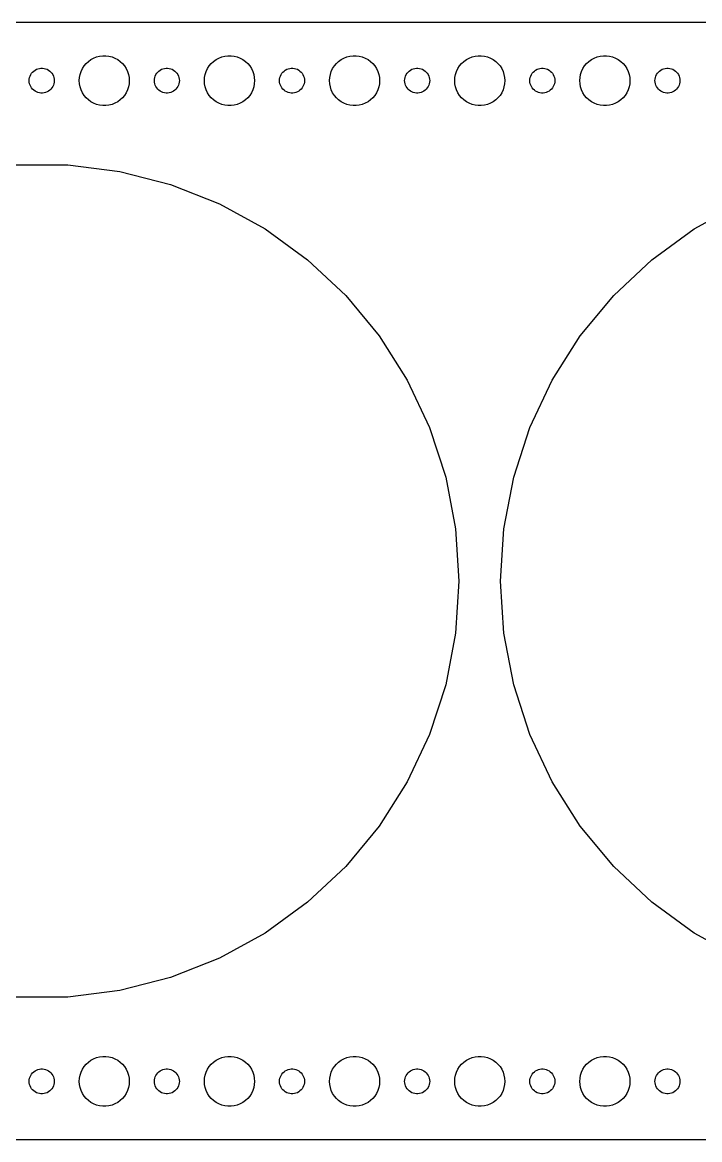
# Model space of a CAD drawing. Header units: metres. Extents: x -164 to 164, y -67 to 67.
# Drawn here: x -2.3 to 78.9, y -67 to 67 of the extents above; entities that cross this region are included whole.
import ezdxf

# ---------------------------------------------------------------- set-up
doc = ezdxf.new("R2010")
doc.units = ezdxf.units.M

msp = doc.modelspace()

# ---------------------------------------------------------------- linework, layer by layer
for p, q in [((159.814, 66.9901), (-159.814, 66.9901)), ((6.93785, 62.9469), (7.31161, 62.9941)), ((7.31161, 62.9941), (7.68837, 62.9941)), ((7.68837, 62.9941), (8.06213, 62.9469)), ((21.9379, 62.9469), (22.3116, 62.9941)), ((22.3116, 62.9941), (22.6884, 62.9941)), ((22.6884, 62.9941), (23.0621, 62.9469)), ((36.9379, 62.9469), (37.3116, 62.9941)), ((37.3116, 62.9941), (37.6884, 62.9941)), ((37.6884, 62.9941), (38.0621, 62.9469)), ((51.9379, 62.9469), (52.3116, 62.9941)), ((52.3116, 62.9941), (52.6884, 62.9941)), ((52.6884, 62.9941), (53.0621, 62.9469)), ((66.9379, 62.9469), (67.3116, 62.9941)), ((67.3116, 62.9941), (67.6884, 62.9941)), ((67.6884, 62.9941), (68.0621, 62.9469)), ((4.87108, 61.4453), (5.07294, 61.7634)), ((5.07294, 61.7634), (5.31308, 62.0536)), ((5.31308, 62.0536), (5.58772, 62.3115)), ((5.58772, 62.3115), (5.89252, 62.533)), ((5.89252, 62.533), (6.22266, 62.7145)), ((6.22266, 62.7145), (6.57294, 62.8532)), ((6.57294, 62.8532), (6.93785, 62.9469)), ((8.06213, 62.9469), (8.42705, 62.8532)), ((8.42705, 62.8532), (8.77733, 62.7145)), ((8.77733, 62.7145), (9.10747, 62.533)), ((9.10747, 62.533), (9.41226, 62.3115)), ((9.41226, 62.3115), (9.6869, 62.0536)), ((9.6869, 62.0536), (9.92705, 61.7634)), ((9.92705, 61.7634), (10.1289, 61.4453)), ((19.8711, 61.4453), (20.0729, 61.7634)), ((20.0729, 61.7634), (20.3131, 62.0536)), ((20.3131, 62.0536), (20.5877, 62.3115)), ((20.5877, 62.3115), (20.8925, 62.533)), ((20.8925, 62.533), (21.2227, 62.7145)), ((21.2227, 62.7145), (21.5729, 62.8532)), ((21.5729, 62.8532), (21.9379, 62.9469)), ((23.0621, 62.9469), (23.427, 62.8532)), ((23.427, 62.8532), (23.7773, 62.7145)), ((23.7773, 62.7145), (24.1075, 62.533)), ((24.1075, 62.533), (24.4123, 62.3115)), ((24.4123, 62.3115), (24.6869, 62.0536)), ((24.6869, 62.0536), (24.927, 61.7634)), ((24.927, 61.7634), (25.1289, 61.4453)), ((34.8711, 61.4453), (35.0729, 61.7634)), ((35.0729, 61.7634), (35.3131, 62.0536)), ((35.3131, 62.0536), (35.5877, 62.3115)), ((35.5877, 62.3115), (35.8925, 62.533)), ((35.8925, 62.533), (36.2227, 62.7145)), ((36.2227, 62.7145), (36.5729, 62.8532)), ((36.5729, 62.8532), (36.9379, 62.9469)), ((38.0621, 62.9469), (38.427, 62.8532)), ((38.427, 62.8532), (38.7773, 62.7145)), ((38.7773, 62.7145), (39.1075, 62.533)), ((39.1075, 62.533), (39.4123, 62.3115)), ((39.4123, 62.3115), (39.6869, 62.0536)), ((39.6869, 62.0536), (39.927, 61.7634)), ((39.927, 61.7634), (40.1289, 61.4453)), ((49.8711, 61.4453), (50.0729, 61.7634)), ((50.0729, 61.7634), (50.3131, 62.0536)), ((50.3131, 62.0536), (50.5877, 62.3115)), ((50.5877, 62.3115), (50.8925, 62.533)), ((50.8925, 62.533), (51.2227, 62.7145)), ((51.2227, 62.7145), (51.5729, 62.8532)), ((51.5729, 62.8532), (51.9379, 62.9469)), ((53.0621, 62.9469), (53.427, 62.8532)), ((53.427, 62.8532), (53.7773, 62.7145)), ((53.7773, 62.7145), (54.1075, 62.533)), ((54.1075, 62.533), (54.4123, 62.3115)), ((54.4123, 62.3115), (54.6869, 62.0536)), ((54.6869, 62.0536), (54.927, 61.7634)), ((54.927, 61.7634), (55.1289, 61.4453)), ((64.8711, 61.4453), (65.073, 61.7634)), ((65.073, 61.7634), (65.3131, 62.0536)), ((65.3131, 62.0536), (65.5877, 62.3115)), ((65.5877, 62.3115), (65.8925, 62.533)), ((65.8925, 62.533), (66.2227, 62.7145)), ((66.2227, 62.7145), (66.573, 62.8532)), ((66.573, 62.8532), (66.9379, 62.9469)), ((68.0621, 62.9469), (68.427, 62.8532)), ((68.427, 62.8532), (68.7773, 62.7145)), ((68.7773, 62.7145), (69.1075, 62.533)), ((69.1075, 62.533), (69.4123, 62.3115)), ((69.4123, 62.3115), (69.6869, 62.0536)), ((69.6869, 62.0536), (69.927, 61.7634)), ((69.927, 61.7634), (70.1289, 61.4453)), ((-1.48816, 60.188), (-1.45287, 60.373)), ((-1.45287, 60.373), (-1.39465, 60.5522)), ((-1.39465, 60.5522), (-1.31445, 60.7226)), ((-1.31445, 60.7226), (-1.21352, 60.8817)), ((-1.21352, 60.8817), (-1.09344, 61.0268)), ((-1.09344, 61.0268), (-0.95613, 61.1558)), ((-0.95613, 61.1558), (-0.80373, 61.2665)), ((-0.80373, 61.2665), (-0.63866, 61.3572)), ((-0.63866, 61.3572), (-0.46352, 61.4266)), ((-0.46352, 61.4266), (-0.28107, 61.4734)), ((-0.28107, 61.4734), (-0.09418, 61.497)), ((-0.09418, 61.497), (0.09418, 61.497)), ((0.09418, 61.497), (0.28107, 61.4734)), ((0.28107, 61.4734), (0.46352, 61.4266)), ((0.46352, 61.4266), (0.63866, 61.3572)), ((0.63866, 61.3572), (0.80373, 61.2665)), ((0.80373, 61.2665), (0.95613, 61.1558)), ((0.95613, 61.1558), (1.09344, 61.0268)), ((1.09344, 61.0268), (1.21352, 60.8817)), ((1.21352, 60.8817), (1.31445, 60.7226)), ((1.31445, 60.7226), (1.39465, 60.5522)), ((1.39465, 60.5522), (1.45287, 60.373)), ((1.45287, 60.373), (1.48816, 60.188)), ((4.5, 60), (4.52365, 60.376)), ((4.52365, 60.376), (4.59424, 60.7461)), ((4.59424, 60.7461), (4.71066, 61.1044)), ((4.71066, 61.1044), (4.87108, 61.4453)), ((10.1289, 61.4453), (10.2893, 61.1044)), ((10.2893, 61.1044), (10.4057, 60.7461)), ((10.4057, 60.7461), (10.4763, 60.376)), ((10.4763, 60.376), (10.5, 60)), ((13.5118, 60.188), (13.5471, 60.373)), ((13.5471, 60.373), (13.6053, 60.5522)), ((13.6053, 60.5522), (13.6855, 60.7226)), ((13.6855, 60.7226), (13.7865, 60.8817)), ((13.7865, 60.8817), (13.9065, 61.0268)), ((13.9065, 61.0268), (14.0439, 61.1558)), ((14.0439, 61.1558), (14.1963, 61.2665)), ((14.1963, 61.2665), (14.3613, 61.3572)), ((14.3613, 61.3572), (14.5365, 61.4266)), ((14.5365, 61.4266), (14.7189, 61.4734)), ((14.7189, 61.4734), (14.9058, 61.497)), ((14.9058, 61.497), (15.0942, 61.497)), ((15.0942, 61.497), (15.2811, 61.4734)), ((15.2811, 61.4734), (15.4635, 61.4266)), ((15.4635, 61.4266), (15.6387, 61.3572)), ((15.6387, 61.3572), (15.8037, 61.2665)), ((15.8037, 61.2665), (15.9561, 61.1558)), ((15.9561, 61.1558), (16.0934, 61.0268)), ((16.0934, 61.0268), (16.2135, 60.8817)), ((16.2135, 60.8817), (16.3145, 60.7226)), ((16.3145, 60.7226), (16.3947, 60.5522)), ((16.3947, 60.5522), (16.4529, 60.373)), ((16.4529, 60.373), (16.4882, 60.188)), ((19.5, 60), (19.5237, 60.376)), ((19.5237, 60.376), (19.5942, 60.7461)), ((19.5942, 60.7461), (19.7107, 61.1044)), ((19.7107, 61.1044), (19.8711, 61.4453)), ((25.1289, 61.4453), (25.2893, 61.1044)), ((25.2893, 61.1044), (25.4057, 60.7461)), ((25.4057, 60.7461), (25.4763, 60.376)), ((25.4763, 60.376), (25.5, 60)), ((28.5118, 60.188), (28.5471, 60.373)), ((28.5471, 60.373), (28.6053, 60.5522)), ((28.6053, 60.5522), (28.6855, 60.7226)), ((28.6855, 60.7226), (28.7865, 60.8817)), ((28.7865, 60.8817), (28.9065, 61.0268)), ((28.9065, 61.0268), (29.0439, 61.1558)), ((29.0439, 61.1558), (29.1963, 61.2665)), ((29.1963, 61.2665), (29.3613, 61.3572)), ((29.3613, 61.3572), (29.5365, 61.4266)), ((29.5365, 61.4266), (29.7189, 61.4734)), ((29.7189, 61.4734), (29.9058, 61.497)), ((29.9058, 61.497), (30.0942, 61.497)), ((30.0942, 61.497), (30.2811, 61.4734)), ((30.2811, 61.4734), (30.4635, 61.4266)), ((30.4635, 61.4266), (30.6387, 61.3572)), ((30.6387, 61.3572), (30.8037, 61.2665)), ((30.8037, 61.2665), (30.9561, 61.1558)), ((30.9561, 61.1558), (31.0934, 61.0268)), ((31.0934, 61.0268), (31.2135, 60.8817)), ((31.2135, 60.8817), (31.3145, 60.7226)), ((31.3145, 60.7226), (31.3947, 60.5522)), ((31.3947, 60.5522), (31.4529, 60.373)), ((31.4529, 60.373), (31.4882, 60.188)), ((34.5, 60), (34.5237, 60.376)), ((34.5237, 60.376), (34.5942, 60.7461)), ((34.5942, 60.7461), (34.7107, 61.1044)), ((34.7107, 61.1044), (34.8711, 61.4453)), ((40.1289, 61.4453), (40.2893, 61.1044)), ((40.2893, 61.1044), (40.4057, 60.7461)), ((40.4057, 60.7461), (40.4763, 60.376)), ((40.4763, 60.376), (40.5, 60)), ((43.5118, 60.188), (43.5471, 60.373)), ((43.5471, 60.373), (43.6053, 60.5522)), ((43.6053, 60.5522), (43.6855, 60.7226)), ((43.6855, 60.7226), (43.7865, 60.8817)), ((43.7865, 60.8817), (43.9065, 61.0268)), ((43.9065, 61.0268), (44.0439, 61.1558)), ((44.0439, 61.1558), (44.1963, 61.2665)), ((44.1963, 61.2665), (44.3613, 61.3572)), ((44.3613, 61.3572), (44.5365, 61.4266)), ((44.5365, 61.4266), (44.7189, 61.4734)), ((44.7189, 61.4734), (44.9058, 61.497)), ((44.9058, 61.497), (45.0942, 61.497)), ((45.0942, 61.497), (45.2811, 61.4734)), ((45.2811, 61.4734), (45.4635, 61.4266)), ((45.4635, 61.4266), (45.6387, 61.3572)), ((45.6387, 61.3572), (45.8037, 61.2665)), ((45.8037, 61.2665), (45.9561, 61.1558)), ((45.9561, 61.1558), (46.0934, 61.0268)), ((46.0934, 61.0268), (46.2135, 60.8817)), ((46.2135, 60.8817), (46.3145, 60.7226)), ((46.3145, 60.7226), (46.3947, 60.5522)), ((46.3947, 60.5522), (46.4529, 60.373)), ((46.4529, 60.373), (46.4882, 60.188)), ((49.5, 60), (49.5237, 60.376)), ((49.5237, 60.376), (49.5942, 60.7461)), ((49.5942, 60.7461), (49.7107, 61.1044)), ((49.7107, 61.1044), (49.8711, 61.4453)), ((55.1289, 61.4453), (55.2893, 61.1044)), ((55.2893, 61.1044), (55.4057, 60.7461)), ((55.4057, 60.7461), (55.4763, 60.376)), ((55.4763, 60.376), (55.5, 60)), ((58.5118, 60.188), (58.5471, 60.373)), ((58.5471, 60.373), (58.6053, 60.5522)), ((58.6053, 60.5522), (58.6855, 60.7226)), ((58.6855, 60.7226), (58.7865, 60.8817)), ((58.7865, 60.8817), (58.9065, 61.0268)), ((58.9065, 61.0268), (59.0439, 61.1558)), ((59.0439, 61.1558), (59.1963, 61.2665)), ((59.1963, 61.2665), (59.3613, 61.3572)), ((59.3613, 61.3572), (59.5365, 61.4266)), ((59.5365, 61.4266), (59.7189, 61.4734)), ((59.7189, 61.4734), (59.9058, 61.497)), ((59.9058, 61.497), (60.0942, 61.497)), ((60.0942, 61.497), (60.2811, 61.4734)), ((60.2811, 61.4734), (60.4635, 61.4266)), ((60.4635, 61.4266), (60.6387, 61.3572)), ((60.6387, 61.3572), (60.8037, 61.2665)), ((60.8037, 61.2665), (60.9561, 61.1558)), ((60.9561, 61.1558), (61.0934, 61.0268)), ((61.0934, 61.0268), (61.2135, 60.8817)), ((61.2135, 60.8817), (61.3145, 60.7226)), ((61.3145, 60.7226), (61.3947, 60.5522)), ((61.3947, 60.5522), (61.4529, 60.373)), ((61.4529, 60.373), (61.4882, 60.188)), ((64.5, 60), (64.5237, 60.376)), ((64.5237, 60.376), (64.5943, 60.7461)), ((64.5943, 60.7461), (64.7107, 61.1044)), ((64.7107, 61.1044), (64.8711, 61.4453)), ((70.1289, 61.4453), (70.2893, 61.1044)), ((70.2893, 61.1044), (70.4057, 60.7461)), ((70.4057, 60.7461), (70.4763, 60.376)), ((70.4763, 60.376), (70.5, 60)), ((73.5118, 60.188), (73.5471, 60.373)), ((73.5471, 60.373), (73.6053, 60.5522)), ((73.6053, 60.5522), (73.6855, 60.7226)), ((73.6855, 60.7226), (73.7865, 60.8817)), ((73.7865, 60.8817), (73.9065, 61.0268)), ((73.9065, 61.0268), (74.0439, 61.1558)), ((74.0439, 61.1558), (74.1963, 61.2665)), ((74.1963, 61.2665), (74.3613, 61.3572)), ((74.3613, 61.3572), (74.5365, 61.4266)), ((74.5365, 61.4266), (74.7189, 61.4734)), ((74.7189, 61.4734), (74.9058, 61.497)), ((74.9058, 61.497), (75.0942, 61.497)), ((75.0942, 61.497), (75.2811, 61.4734)), ((75.2811, 61.4734), (75.4635, 61.4266)), ((75.4635, 61.4266), (75.6387, 61.3572)), ((75.6387, 61.3572), (75.8037, 61.2665)), ((75.8037, 61.2665), (75.9561, 61.1558)), ((75.9561, 61.1558), (76.0934, 61.0268)), ((76.0934, 61.0268), (76.2135, 60.8817)), ((76.2135, 60.8817), (76.3145, 60.7226)), ((76.3145, 60.7226), (76.3947, 60.5522)), ((76.3947, 60.5522), (76.4529, 60.373)), ((76.4529, 60.373), (76.4882, 60.188)), ((-1.5, 60), (-1.48816, 60.188)), ((-1.48816, 59.812), (-1.5, 60)), ((-1.45287, 59.627), (-1.48816, 59.812)), ((-1.39465, 59.4478), (-1.45287, 59.627)), ((-1.31445, 59.2774), (-1.39465, 59.4478)), ((-1.21352, 59.1183), (-1.31445, 59.2774)), ((-1.09344, 58.9732), (-1.21352, 59.1183)), ((-0.95613, 58.8442), (-1.09344, 58.9732)), ((1.09344, 58.9732), (0.95613, 58.8442)), ((1.21352, 59.1183), (1.09344, 58.9732)), ((1.31445, 59.2774), (1.21352, 59.1183)), ((1.39465, 59.4478), (1.31445, 59.2774)), ((1.45287, 59.627), (1.39465, 59.4478)), ((1.48816, 59.812), (1.45287, 59.627)), ((1.48816, 60.188), (1.5, 60)), ((1.5, 60), (1.48816, 59.812)), ((4.52365, 59.624), (4.5, 60)), ((4.59424, 59.2539), (4.52365, 59.624)), ((4.71066, 58.8956), (4.59424, 59.2539)), ((10.4057, 59.2539), (10.2893, 58.8956)), ((10.4763, 59.624), (10.4057, 59.2539)), ((10.5, 60), (10.4763, 59.624)), ((13.5, 60), (13.5118, 60.188)), ((13.5118, 59.812), (13.5, 60)), ((13.5471, 59.627), (13.5118, 59.812)), ((13.6053, 59.4478), (13.5471, 59.627)), ((13.6855, 59.2774), (13.6053, 59.4478)), ((13.7865, 59.1183), (13.6855, 59.2774)), ((13.9065, 58.9732), (13.7865, 59.1183)), ((14.0439, 58.8442), (13.9065, 58.9732)), ((16.0934, 58.9732), (15.9561, 58.8442)), ((16.2135, 59.1183), (16.0934, 58.9732)), ((16.3145, 59.2774), (16.2135, 59.1183)), ((16.3947, 59.4478), (16.3145, 59.2774)), ((16.4529, 59.627), (16.3947, 59.4478)), ((16.4882, 59.812), (16.4529, 59.627)), ((16.4882, 60.188), (16.5, 60)), ((16.5, 60), (16.4882, 59.812)), ((19.5237, 59.624), (19.5, 60)), ((19.5942, 59.2539), (19.5237, 59.624)), ((19.7107, 58.8956), (19.5942, 59.2539)), ((25.4057, 59.2539), (25.2893, 58.8956)), ((25.4763, 59.624), (25.4057, 59.2539)), ((25.5, 60), (25.4763, 59.624)), ((28.5, 60), (28.5118, 60.188)), ((28.5118, 59.812), (28.5, 60)), ((28.5471, 59.627), (28.5118, 59.812)), ((28.6053, 59.4478), (28.5471, 59.627)), ((28.6855, 59.2774), (28.6053, 59.4478)), ((28.7865, 59.1183), (28.6855, 59.2774)), ((28.9065, 58.9732), (28.7865, 59.1183)), ((29.0439, 58.8442), (28.9065, 58.9732)), ((31.0934, 58.9732), (30.9561, 58.8442)), ((31.2135, 59.1183), (31.0934, 58.9732)), ((31.3145, 59.2774), (31.2135, 59.1183)), ((31.3947, 59.4478), (31.3145, 59.2774)), ((31.4529, 59.627), (31.3947, 59.4478)), ((31.4882, 59.812), (31.4529, 59.627)), ((31.4882, 60.188), (31.5, 60)), ((31.5, 60), (31.4882, 59.812)), ((34.5237, 59.624), (34.5, 60)), ((34.5942, 59.2539), (34.5237, 59.624)), ((34.7107, 58.8956), (34.5942, 59.2539)), ((40.4057, 59.2539), (40.2893, 58.8956)), ((40.4763, 59.624), (40.4057, 59.2539)), ((40.5, 60), (40.4763, 59.624)), ((43.5, 60), (43.5118, 60.188)), ((43.5118, 59.812), (43.5, 60)), ((43.5471, 59.627), (43.5118, 59.812)), ((43.6053, 59.4478), (43.5471, 59.627)), ((43.6855, 59.2774), (43.6053, 59.4478)), ((43.7865, 59.1183), (43.6855, 59.2774)), ((43.9065, 58.9732), (43.7865, 59.1183)), ((44.0439, 58.8442), (43.9065, 58.9732)), ((46.0934, 58.9732), (45.9561, 58.8442)), ((46.2135, 59.1183), (46.0934, 58.9732)), ((46.3145, 59.2774), (46.2135, 59.1183)), ((46.3947, 59.4478), (46.3145, 59.2774)), ((46.4529, 59.627), (46.3947, 59.4478)), ((46.4882, 59.812), (46.4529, 59.627)), ((46.4882, 60.188), (46.5, 60)), ((46.5, 60), (46.4882, 59.812)), ((49.5237, 59.624), (49.5, 60)), ((49.5942, 59.2539), (49.5237, 59.624)), ((49.7107, 58.8956), (49.5942, 59.2539)), ((55.4057, 59.2539), (55.2893, 58.8956)), ((55.4763, 59.624), (55.4057, 59.2539)), ((55.5, 60), (55.4763, 59.624)), ((58.5, 60), (58.5118, 60.188)), ((58.5118, 59.812), (58.5, 60)), ((58.5471, 59.627), (58.5118, 59.812)), ((58.6053, 59.4478), (58.5471, 59.627)), ((58.6855, 59.2774), (58.6053, 59.4478)), ((58.7865, 59.1183), (58.6855, 59.2774)), ((58.9065, 58.9732), (58.7865, 59.1183)), ((59.0439, 58.8442), (58.9065, 58.9732)), ((61.0934, 58.9732), (60.9561, 58.8442)), ((61.2135, 59.1183), (61.0934, 58.9732)), ((61.3145, 59.2774), (61.2135, 59.1183)), ((61.3947, 59.4478), (61.3145, 59.2774)), ((61.4529, 59.627), (61.3947, 59.4478)), ((61.4882, 59.812), (61.4529, 59.627)), ((61.4882, 60.188), (61.5, 60)), ((61.5, 60), (61.4882, 59.812)), ((64.5237, 59.624), (64.5, 60)), ((64.5943, 59.2539), (64.5237, 59.624)), ((64.7107, 58.8956), (64.5943, 59.2539)), ((70.4057, 59.2539), (70.2893, 58.8956)), ((70.4763, 59.624), (70.4057, 59.2539)), ((70.5, 60), (70.4763, 59.624)), ((73.5, 60), (73.5118, 60.188)), ((73.5118, 59.812), (73.5, 60)), ((73.5471, 59.627), (73.5118, 59.812)), ((73.6053, 59.4478), (73.5471, 59.627)), ((73.6855, 59.2774), (73.6053, 59.4478)), ((73.7865, 59.1183), (73.6855, 59.2774)), ((73.9065, 58.9732), (73.7865, 59.1183)), ((74.0439, 58.8442), (73.9065, 58.9732)), ((76.0934, 58.9732), (75.9561, 58.8442)), ((76.2135, 59.1183), (76.0934, 58.9732)), ((76.3145, 59.2774), (76.2135, 59.1183)), ((76.3947, 59.4478), (76.3145, 59.2774)), ((76.4529, 59.627), (76.3947, 59.4478)), ((76.4882, 59.812), (76.4529, 59.627)), ((76.4882, 60.188), (76.5, 60)), ((76.5, 60), (76.4882, 59.812)), ((-0.80373, 58.7335), (-0.95613, 58.8442)), ((-0.63866, 58.6428), (-0.80373, 58.7335)), ((-0.46352, 58.5734), (-0.63866, 58.6428)), ((-0.28107, 58.5266), (-0.46352, 58.5734)), ((-0.09418, 58.503), (-0.28107, 58.5266)), ((0.09418, 58.503), (-0.09418, 58.503)), ((0.28107, 58.5266), (0.09418, 58.503)), ((0.46352, 58.5734), (0.28107, 58.5266)), ((0.63866, 58.6428), (0.46352, 58.5734)), ((0.80373, 58.7335), (0.63866, 58.6428)), ((0.95613, 58.8442), (0.80373, 58.7335)), ((4.87108, 58.5547), (4.71066, 58.8956)), ((5.07294, 58.2366), (4.87108, 58.5547)), ((5.31308, 57.9464), (5.07294, 58.2366)), ((5.58772, 57.6885), (5.31308, 57.9464)), ((5.89252, 57.467), (5.58772, 57.6885)), ((9.41226, 57.6885), (9.10747, 57.467)), ((9.6869, 57.9464), (9.41226, 57.6885)), ((9.92705, 58.2366), (9.6869, 57.9464)), ((10.1289, 58.5547), (9.92705, 58.2366)), ((10.2893, 58.8956), (10.1289, 58.5547)), ((14.1963, 58.7335), (14.0439, 58.8442)), ((14.3613, 58.6428), (14.1963, 58.7335)), ((14.5365, 58.5734), (14.3613, 58.6428)), ((14.7189, 58.5266), (14.5365, 58.5734)), ((14.9058, 58.503), (14.7189, 58.5266)), ((15.0942, 58.503), (14.9058, 58.503)), ((15.2811, 58.5266), (15.0942, 58.503)), ((15.4635, 58.5734), (15.2811, 58.5266)), ((15.6387, 58.6428), (15.4635, 58.5734)), ((15.8037, 58.7335), (15.6387, 58.6428)), ((15.9561, 58.8442), (15.8037, 58.7335)), ((19.8711, 58.5547), (19.7107, 58.8956)), ((20.0729, 58.2366), (19.8711, 58.5547)), ((20.3131, 57.9464), (20.0729, 58.2366)), ((20.5877, 57.6885), (20.3131, 57.9464)), ((20.8925, 57.467), (20.5877, 57.6885)), ((24.4123, 57.6885), (24.1075, 57.467)), ((24.6869, 57.9464), (24.4123, 57.6885)), ((24.927, 58.2366), (24.6869, 57.9464)), ((25.1289, 58.5547), (24.927, 58.2366)), ((25.2893, 58.8956), (25.1289, 58.5547)), ((29.1963, 58.7335), (29.0439, 58.8442)), ((29.3613, 58.6428), (29.1963, 58.7335)), ((29.5365, 58.5734), (29.3613, 58.6428)), ((29.7189, 58.5266), (29.5365, 58.5734)), ((29.9058, 58.503), (29.7189, 58.5266)), ((30.0942, 58.503), (29.9058, 58.503)), ((30.2811, 58.5266), (30.0942, 58.503)), ((30.4635, 58.5734), (30.2811, 58.5266)), ((30.6387, 58.6428), (30.4635, 58.5734)), ((30.8037, 58.7335), (30.6387, 58.6428)), ((30.9561, 58.8442), (30.8037, 58.7335)), ((34.8711, 58.5547), (34.7107, 58.8956)), ((35.0729, 58.2366), (34.8711, 58.5547)), ((35.3131, 57.9464), (35.0729, 58.2366)), ((35.5877, 57.6885), (35.3131, 57.9464)), ((35.8925, 57.467), (35.5877, 57.6885)), ((39.4123, 57.6885), (39.1075, 57.467)), ((39.6869, 57.9464), (39.4123, 57.6885)), ((39.927, 58.2366), (39.6869, 57.9464)), ((40.1289, 58.5547), (39.927, 58.2366)), ((40.2893, 58.8956), (40.1289, 58.5547)), ((44.1963, 58.7335), (44.0439, 58.8442)), ((44.3613, 58.6428), (44.1963, 58.7335)), ((44.5365, 58.5734), (44.3613, 58.6428)), ((44.7189, 58.5266), (44.5365, 58.5734)), ((44.9058, 58.503), (44.7189, 58.5266)), ((45.0942, 58.503), (44.9058, 58.503)), ((45.2811, 58.5266), (45.0942, 58.503)), ((45.4635, 58.5734), (45.2811, 58.5266)), ((45.6387, 58.6428), (45.4635, 58.5734)), ((45.8037, 58.7335), (45.6387, 58.6428)), ((45.9561, 58.8442), (45.8037, 58.7335)), ((49.8711, 58.5547), (49.7107, 58.8956)), ((50.0729, 58.2366), (49.8711, 58.5547)), ((50.3131, 57.9464), (50.0729, 58.2366)), ((50.5877, 57.6885), (50.3131, 57.9464)), ((50.8925, 57.467), (50.5877, 57.6885)), ((54.4123, 57.6885), (54.1075, 57.467)), ((54.6869, 57.9464), (54.4123, 57.6885)), ((54.927, 58.2366), (54.6869, 57.9464)), ((55.1289, 58.5547), (54.927, 58.2366)), ((55.2893, 58.8956), (55.1289, 58.5547)), ((59.1963, 58.7335), (59.0439, 58.8442)), ((59.3613, 58.6428), (59.1963, 58.7335)), ((59.5365, 58.5734), (59.3613, 58.6428)), ((59.7189, 58.5266), (59.5365, 58.5734)), ((59.9058, 58.503), (59.7189, 58.5266)), ((60.0942, 58.503), (59.9058, 58.503)), ((60.2811, 58.5266), (60.0942, 58.503)), ((60.4635, 58.5734), (60.2811, 58.5266)), ((60.6387, 58.6428), (60.4635, 58.5734)), ((60.8037, 58.7335), (60.6387, 58.6428)), ((60.9561, 58.8442), (60.8037, 58.7335)), ((64.8711, 58.5547), (64.7107, 58.8956)), ((65.073, 58.2366), (64.8711, 58.5547)), ((65.3131, 57.9464), (65.073, 58.2366)), ((65.5877, 57.6885), (65.3131, 57.9464)), ((65.8925, 57.467), (65.5877, 57.6885)), ((69.4123, 57.6885), (69.1075, 57.467)), ((69.6869, 57.9464), (69.4123, 57.6885)), ((69.927, 58.2366), (69.6869, 57.9464)), ((70.1289, 58.5547), (69.927, 58.2366)), ((70.2893, 58.8956), (70.1289, 58.5547)), ((74.1963, 58.7335), (74.0439, 58.8442)), ((74.3613, 58.6428), (74.1963, 58.7335)), ((74.5365, 58.5734), (74.3613, 58.6428)), ((74.7189, 58.5266), (74.5365, 58.5734)), ((74.9058, 58.503), (74.7189, 58.5266)), ((75.0942, 58.503), (74.9058, 58.503)), ((75.2811, 58.5266), (75.0942, 58.503)), ((75.4635, 58.5734), (75.2811, 58.5266)), ((75.6387, 58.6428), (75.4635, 58.5734)), ((75.8037, 58.7335), (75.6387, 58.6428)), ((75.9561, 58.8442), (75.8037, 58.7335)), ((6.22266, 57.2855), (5.89252, 57.467)), ((6.57294, 57.1468), (6.22266, 57.2855)), ((6.93785, 57.0531), (6.57294, 57.1468)), ((7.31161, 57.0059), (6.93785, 57.0531)), ((7.68837, 57.0059), (7.31161, 57.0059)), ((8.06213, 57.0531), (7.68837, 57.0059)), ((8.42705, 57.1468), (8.06213, 57.0531)), ((8.77733, 57.2855), (8.42705, 57.1468)), ((9.10747, 57.467), (8.77733, 57.2855)), ((21.2227, 57.2855), (20.8925, 57.467)), ((21.5729, 57.1468), (21.2227, 57.2855)), ((21.9379, 57.0531), (21.5729, 57.1468)), ((22.3116, 57.0059), (21.9379, 57.0531)), ((22.6884, 57.0059), (22.3116, 57.0059)), ((23.0621, 57.0531), (22.6884, 57.0059)), ((23.427, 57.1468), (23.0621, 57.0531)), ((23.7773, 57.2855), (23.427, 57.1468)), ((24.1075, 57.467), (23.7773, 57.2855)), ((36.2227, 57.2855), (35.8925, 57.467)), ((36.5729, 57.1468), (36.2227, 57.2855)), ((36.9379, 57.0531), (36.5729, 57.1468)), ((37.3116, 57.0059), (36.9379, 57.0531)), ((37.6884, 57.0059), (37.3116, 57.0059)), ((38.0621, 57.0531), (37.6884, 57.0059)), ((38.427, 57.1468), (38.0621, 57.0531)), ((38.7773, 57.2855), (38.427, 57.1468)), ((39.1075, 57.467), (38.7773, 57.2855)), ((51.2227, 57.2855), (50.8925, 57.467)), ((51.5729, 57.1468), (51.2227, 57.2855)), ((51.9379, 57.0531), (51.5729, 57.1468)), ((52.3116, 57.0059), (51.9379, 57.0531)), ((52.6884, 57.0059), (52.3116, 57.0059)), ((53.0621, 57.0531), (52.6884, 57.0059)), ((53.427, 57.1468), (53.0621, 57.0531)), ((53.7773, 57.2855), (53.427, 57.1468)), ((54.1075, 57.467), (53.7773, 57.2855)), ((66.2227, 57.2855), (65.8925, 57.467)), ((66.573, 57.1468), (66.2227, 57.2855)), ((66.9379, 57.0531), (66.573, 57.1468)), ((67.3116, 57.0059), (66.9379, 57.0531)), ((67.6884, 57.0059), (67.3116, 57.0059)), ((68.0621, 57.0531), (67.6884, 57.0059)), ((68.427, 57.1468), (68.0621, 57.0531)), ((68.7773, 57.2855), (68.427, 57.1468)), ((69.1075, 57.467), (68.7773, 57.2855)), ((-3.13951, 49.9013), (3.13951, 49.9013)), ((3.13951, 49.9013), (9.36906, 49.1143)), ((9.36906, 49.1143), (15.4508, 47.5528)), ((15.4508, 47.5528), (21.289, 45.2413)), ((21.289, 45.2413), (26.7913, 42.2164)), ((78.2087, 42.2164), (83.711, 45.2413)), ((26.7913, 42.2164), (31.8712, 38.5257)), ((73.1288, 38.5257), (78.2087, 42.2164)), ((31.8712, 38.5257), (36.4484, 34.2274)), ((68.5516, 34.2274), (73.1288, 38.5257)), ((36.4484, 34.2274), (40.4509, 29.3893)), ((64.5491, 29.3893), (68.5516, 34.2274)), ((40.4509, 29.3893), (43.8153, 24.0877)), ((61.1847, 24.0877), (64.5491, 29.3893)), ((43.8153, 24.0877), (46.4888, 18.4062)), ((58.5112, 18.4062), (61.1847, 24.0877)), ((46.4888, 18.4062), (48.4292, 12.4345)), ((56.5708, 12.4345), (58.5112, 18.4062)), ((48.4292, 12.4345), (49.6057, 6.26665)), ((55.3943, 6.26665), (56.5708, 12.4345)), ((49.6057, 6.26665), (50, 0)), ((55, 0), (55.3943, 6.26665)), ((50, 0), (49.6057, -6.26665)), ((55.3943, -6.26665), (55, 0)), ((49.6057, -6.26665), (48.4292, -12.4345)), ((56.5708, -12.4345), (55.3943, -6.26665)), ((48.4292, -12.4345), (46.4888, -18.4062)), ((58.5112, -18.4062), (56.5708, -12.4345)), ((46.4888, -18.4062), (43.8153, -24.0877)), ((61.1847, -24.0877), (58.5112, -18.4062)), ((43.8153, -24.0877), (40.4509, -29.3893)), ((64.5491, -29.3893), (61.1847, -24.0877)), ((40.4509, -29.3893), (36.4484, -34.2274)), ((68.5516, -34.2274), (64.5491, -29.3893)), ((36.4484, -34.2274), (31.8712, -38.5257)), ((73.1288, -38.5257), (68.5516, -34.2274)), ((31.8712, -38.5257), (26.7913, -42.2164)), ((78.2087, -42.2164), (73.1288, -38.5257)), ((26.7913, -42.2164), (21.289, -45.2413)), ((83.711, -45.2413), (78.2087, -42.2164)), ((21.289, -45.2413), (15.4508, -47.5528)), ((15.4508, -47.5528), (9.36906, -49.1143)), ((9.36906, -49.1143), (3.13951, -49.9013)), ((3.13951, -49.9013), (-3.13951, -49.9013)), ((5.58772, -57.6885), (5.89252, -57.467)), ((5.89252, -57.467), (6.22266, -57.2855)), ((6.22266, -57.2855), (6.57294, -57.1468)), ((6.57294, -57.1468), (6.93785, -57.0531)), ((6.93785, -57.0531), (7.31161, -57.0059)), ((7.31161, -57.0059), (7.68837, -57.0059)), ((7.68837, -57.0059), (8.06213, -57.0531)), ((8.06213, -57.0531), (8.42705, -57.1468)), ((8.42705, -57.1468), (8.77733, -57.2855)), ((8.77733, -57.2855), (9.10747, -57.467)), ((9.10747, -57.467), (9.41226, -57.6885)), ((20.5877, -57.6885), (20.8925, -57.467)), ((20.8925, -57.467), (21.2227, -57.2855)), ((21.2227, -57.2855), (21.5729, -57.1468)), ((21.5729, -57.1468), (21.9379, -57.0531)), ((21.9379, -57.0531), (22.3116, -57.0059)), ((22.3116, -57.0059), (22.6884, -57.0059)), ((22.6884, -57.0059), (23.0621, -57.0531)), ((23.0621, -57.0531), (23.427, -57.1468)), ((23.427, -57.1468), (23.7773, -57.2855)), ((23.7773, -57.2855), (24.1075, -57.467)), ((24.1075, -57.467), (24.4123, -57.6885)), ((35.5877, -57.6885), (35.8925, -57.467)), ((35.8925, -57.467), (36.2227, -57.2855)), ((36.2227, -57.2855), (36.5729, -57.1468)), ((36.5729, -57.1468), (36.9379, -57.0531)), ((36.9379, -57.0531), (37.3116, -57.0059)), ((37.3116, -57.0059), (37.6884, -57.0059)), ((37.6884, -57.0059), (38.0621, -57.0531)), ((38.0621, -57.0531), (38.427, -57.1468)), ((38.427, -57.1468), (38.7773, -57.2855)), ((38.7773, -57.2855), (39.1075, -57.467)), ((39.1075, -57.467), (39.4123, -57.6885)), ((50.5877, -57.6885), (50.8925, -57.467)), ((50.8925, -57.467), (51.2227, -57.2855)), ((51.2227, -57.2855), (51.5729, -57.1468)), ((51.5729, -57.1468), (51.9379, -57.0531)), ((51.9379, -57.0531), (52.3116, -57.0059)), ((52.3116, -57.0059), (52.6884, -57.0059)), ((52.6884, -57.0059), (53.0621, -57.0531)), ((53.0621, -57.0531), (53.427, -57.1468)), ((53.427, -57.1468), (53.7773, -57.2855)), ((53.7773, -57.2855), (54.1075, -57.467)), ((54.1075, -57.467), (54.4123, -57.6885)), ((65.5877, -57.6885), (65.8925, -57.467)), ((65.8925, -57.467), (66.2227, -57.2855)), ((66.2227, -57.2855), (66.573, -57.1468)), ((66.573, -57.1468), (66.9379, -57.0531)), ((66.9379, -57.0531), (67.3116, -57.0059)), ((67.3116, -57.0059), (67.6884, -57.0059)), ((67.6884, -57.0059), (68.0621, -57.0531)), ((68.0621, -57.0531), (68.427, -57.1468)), ((68.427, -57.1468), (68.7773, -57.2855)), ((68.7773, -57.2855), (69.1075, -57.467)), ((69.1075, -57.467), (69.4123, -57.6885)), ((-1.09344, -58.9732), (-0.95613, -58.8442)), ((-0.95613, -58.8442), (-0.80373, -58.7335)), ((-0.80373, -58.7335), (-0.63866, -58.6428)), ((-0.63866, -58.6428), (-0.46352, -58.5734)), ((-0.46352, -58.5734), (-0.28107, -58.5266)), ((-0.28107, -58.5266), (-0.09418, -58.503)), ((-0.09418, -58.503), (0.09418, -58.503)), ((0.09418, -58.503), (0.28107, -58.5266)), ((0.28107, -58.5266), (0.46352, -58.5734)), ((0.46352, -58.5734), (0.63866, -58.6428)), ((0.63866, -58.6428), (0.80373, -58.7335)), ((0.80373, -58.7335), (0.95613, -58.8442)), ((0.95613, -58.8442), (1.09344, -58.9732)), ((4.59424, -59.2539), (4.71066, -58.8956)), ((4.71066, -58.8956), (4.87108, -58.5547)), ((4.87108, -58.5547), (5.07294, -58.2366)), ((5.07294, -58.2366), (5.31308, -57.9464)), ((5.31308, -57.9464), (5.58772, -57.6885)), ((9.41226, -57.6885), (9.6869, -57.9464)), ((9.6869, -57.9464), (9.92705, -58.2366)), ((9.92705, -58.2366), (10.1289, -58.5547)), ((10.1289, -58.5547), (10.2893, -58.8956)), ((10.2893, -58.8956), (10.4057, -59.2539)), ((13.9065, -58.9732), (14.0439, -58.8442)), ((14.0439, -58.8442), (14.1963, -58.7335)), ((14.1963, -58.7335), (14.3613, -58.6428)), ((14.3613, -58.6428), (14.5365, -58.5734)), ((14.5365, -58.5734), (14.7189, -58.5266)), ((14.7189, -58.5266), (14.9058, -58.503)), ((14.9058, -58.503), (15.0942, -58.503)), ((15.0942, -58.503), (15.2811, -58.5266)), ((15.2811, -58.5266), (15.4635, -58.5734)), ((15.4635, -58.5734), (15.6387, -58.6428)), ((15.6387, -58.6428), (15.8037, -58.7335)), ((15.8037, -58.7335), (15.9561, -58.8442)), ((15.9561, -58.8442), (16.0934, -58.9732)), ((19.5942, -59.2539), (19.7107, -58.8956)), ((19.7107, -58.8956), (19.8711, -58.5547)), ((19.8711, -58.5547), (20.0729, -58.2366)), ((20.0729, -58.2366), (20.3131, -57.9464)), ((20.3131, -57.9464), (20.5877, -57.6885)), ((24.4123, -57.6885), (24.6869, -57.9464)), ((24.6869, -57.9464), (24.927, -58.2366)), ((24.927, -58.2366), (25.1289, -58.5547)), ((25.1289, -58.5547), (25.2893, -58.8956)), ((25.2893, -58.8956), (25.4057, -59.2539)), ((28.9065, -58.9732), (29.0439, -58.8442)), ((29.0439, -58.8442), (29.1963, -58.7335)), ((29.1963, -58.7335), (29.3613, -58.6428)), ((29.3613, -58.6428), (29.5365, -58.5734)), ((29.5365, -58.5734), (29.7189, -58.5266)), ((29.7189, -58.5266), (29.9058, -58.503)), ((29.9058, -58.503), (30.0942, -58.503)), ((30.0942, -58.503), (30.2811, -58.5266)), ((30.2811, -58.5266), (30.4635, -58.5734)), ((30.4635, -58.5734), (30.6387, -58.6428)), ((30.6387, -58.6428), (30.8037, -58.7335)), ((30.8037, -58.7335), (30.9561, -58.8442)), ((30.9561, -58.8442), (31.0934, -58.9732)), ((34.5942, -59.2539), (34.7107, -58.8956)), ((34.7107, -58.8956), (34.8711, -58.5547)), ((34.8711, -58.5547), (35.0729, -58.2366)), ((35.0729, -58.2366), (35.3131, -57.9464)), ((35.3131, -57.9464), (35.5877, -57.6885)), ((39.4123, -57.6885), (39.6869, -57.9464)), ((39.6869, -57.9464), (39.927, -58.2366)), ((39.927, -58.2366), (40.1289, -58.5547)), ((40.1289, -58.5547), (40.2893, -58.8956)), ((40.2893, -58.8956), (40.4057, -59.2539)), ((43.9065, -58.9732), (44.0439, -58.8442)), ((44.0439, -58.8442), (44.1963, -58.7335)), ((44.1963, -58.7335), (44.3613, -58.6428)), ((44.3613, -58.6428), (44.5365, -58.5734)), ((44.5365, -58.5734), (44.7189, -58.5266)), ((44.7189, -58.5266), (44.9058, -58.503)), ((44.9058, -58.503), (45.0942, -58.503)), ((45.0942, -58.503), (45.2811, -58.5266)), ((45.2811, -58.5266), (45.4635, -58.5734)), ((45.4635, -58.5734), (45.6387, -58.6428)), ((45.6387, -58.6428), (45.8037, -58.7335)), ((45.8037, -58.7335), (45.9561, -58.8442)), ((45.9561, -58.8442), (46.0934, -58.9732)), ((49.5942, -59.2539), (49.7107, -58.8956)), ((49.7107, -58.8956), (49.8711, -58.5547)), ((49.8711, -58.5547), (50.0729, -58.2366)), ((50.0729, -58.2366), (50.3131, -57.9464)), ((50.3131, -57.9464), (50.5877, -57.6885)), ((54.4123, -57.6885), (54.6869, -57.9464)), ((54.6869, -57.9464), (54.927, -58.2366)), ((54.927, -58.2366), (55.1289, -58.5547)), ((55.1289, -58.5547), (55.2893, -58.8956)), ((55.2893, -58.8956), (55.4057, -59.2539)), ((58.9065, -58.9732), (59.0439, -58.8442)), ((59.0439, -58.8442), (59.1963, -58.7335)), ((59.1963, -58.7335), (59.3613, -58.6428)), ((59.3613, -58.6428), (59.5365, -58.5734)), ((59.5365, -58.5734), (59.7189, -58.5266)), ((59.7189, -58.5266), (59.9058, -58.503)), ((59.9058, -58.503), (60.0942, -58.503)), ((60.0942, -58.503), (60.2811, -58.5266)), ((60.2811, -58.5266), (60.4635, -58.5734)), ((60.4635, -58.5734), (60.6387, -58.6428)), ((60.6387, -58.6428), (60.8037, -58.7335)), ((60.8037, -58.7335), (60.9561, -58.8442)), ((60.9561, -58.8442), (61.0934, -58.9732)), ((64.5943, -59.2539), (64.7107, -58.8956)), ((64.7107, -58.8956), (64.8711, -58.5547)), ((64.8711, -58.5547), (65.073, -58.2366)), ((65.073, -58.2366), (65.3131, -57.9464)), ((65.3131, -57.9464), (65.5877, -57.6885)), ((69.4123, -57.6885), (69.6869, -57.9464)), ((69.6869, -57.9464), (69.927, -58.2366)), ((69.927, -58.2366), (70.1289, -58.5547)), ((70.1289, -58.5547), (70.2893, -58.8956)), ((70.2893, -58.8956), (70.4057, -59.2539)), ((73.9065, -58.9732), (74.0439, -58.8442)), ((74.0439, -58.8442), (74.1963, -58.7335)), ((74.1963, -58.7335), (74.3613, -58.6428)), ((74.3613, -58.6428), (74.5365, -58.5734)), ((74.5365, -58.5734), (74.7189, -58.5266)), ((74.7189, -58.5266), (74.9058, -58.503)), ((74.9058, -58.503), (75.0942, -58.503)), ((75.0942, -58.503), (75.2811, -58.5266)), ((75.2811, -58.5266), (75.4635, -58.5734)), ((75.4635, -58.5734), (75.6387, -58.6428)), ((75.6387, -58.6428), (75.8037, -58.7335)), ((75.8037, -58.7335), (75.9561, -58.8442)), ((75.9561, -58.8442), (76.0934, -58.9732)), ((-1.5, -60), (-1.48816, -59.812)), ((-1.48816, -60.188), (-1.5, -60)), ((-1.48816, -59.812), (-1.45287, -59.627)), ((-1.45287, -60.373), (-1.48816, -60.188)), ((-1.45287, -59.627), (-1.39465, -59.4478)), ((-1.39465, -59.4478), (-1.31445, -59.2774)), ((-1.31445, -59.2774), (-1.21352, -59.1183)), ((-1.21352, -59.1183), (-1.09344, -58.9732)), ((1.09344, -58.9732), (1.21352, -59.1183)), ((1.21352, -59.1183), (1.31445, -59.2774)), ((1.31445, -59.2774), (1.39465, -59.4478)), ((1.39465, -59.4478), (1.45287, -59.627)), ((1.45287, -59.627), (1.48816, -59.812)), ((1.48816, -60.188), (1.45287, -60.373)), ((1.48816, -59.812), (1.5, -60)), ((1.5, -60), (1.48816, -60.188)), ((4.5, -60), (4.52365, -59.624)), ((4.52365, -60.376), (4.5, -60)), ((4.52365, -59.624), (4.59424, -59.2539)), ((10.4057, -59.2539), (10.4763, -59.624)), ((10.4763, -59.624), (10.5, -60)), ((10.5, -60), (10.4763, -60.376)), ((13.5, -60), (13.5118, -59.812)), ((13.5118, -60.188), (13.5, -60)), ((13.5118, -59.812), (13.5471, -59.627)), ((13.5471, -60.373), (13.5118, -60.188)), ((13.5471, -59.627), (13.6053, -59.4478)), ((13.6053, -59.4478), (13.6855, -59.2774)), ((13.6855, -59.2774), (13.7865, -59.1183)), ((13.7865, -59.1183), (13.9065, -58.9732)), ((16.0934, -58.9732), (16.2135, -59.1183)), ((16.2135, -59.1183), (16.3145, -59.2774)), ((16.3145, -59.2774), (16.3947, -59.4478)), ((16.3947, -59.4478), (16.4529, -59.627)), ((16.4529, -59.627), (16.4882, -59.812)), ((16.4882, -60.188), (16.4529, -60.373)), ((16.4882, -59.812), (16.5, -60)), ((16.5, -60), (16.4882, -60.188)), ((19.5, -60), (19.5237, -59.624)), ((19.5237, -60.376), (19.5, -60)), ((19.5237, -59.624), (19.5942, -59.2539)), ((25.4057, -59.2539), (25.4763, -59.624)), ((25.4763, -59.624), (25.5, -60)), ((25.5, -60), (25.4763, -60.376)), ((28.5, -60), (28.5118, -59.812)), ((28.5118, -60.188), (28.5, -60)), ((28.5118, -59.812), (28.5471, -59.627)), ((28.5471, -60.373), (28.5118, -60.188)), ((28.5471, -59.627), (28.6053, -59.4478)), ((28.6053, -59.4478), (28.6855, -59.2774)), ((28.6855, -59.2774), (28.7865, -59.1183)), ((28.7865, -59.1183), (28.9065, -58.9732)), ((31.0934, -58.9732), (31.2135, -59.1183)), ((31.2135, -59.1183), (31.3145, -59.2774)), ((31.3145, -59.2774), (31.3947, -59.4478)), ((31.3947, -59.4478), (31.4529, -59.627)), ((31.4529, -59.627), (31.4882, -59.812)), ((31.4882, -60.188), (31.4529, -60.373)), ((31.4882, -59.812), (31.5, -60)), ((31.5, -60), (31.4882, -60.188)), ((34.5, -60), (34.5237, -59.624)), ((34.5237, -60.376), (34.5, -60)), ((34.5237, -59.624), (34.5942, -59.2539)), ((40.4057, -59.2539), (40.4763, -59.624)), ((40.4763, -59.624), (40.5, -60)), ((40.5, -60), (40.4763, -60.376)), ((43.5, -60), (43.5118, -59.812)), ((43.5118, -60.188), (43.5, -60)), ((43.5118, -59.812), (43.5471, -59.627)), ((43.5471, -60.373), (43.5118, -60.188)), ((43.5471, -59.627), (43.6053, -59.4478)), ((43.6053, -59.4478), (43.6855, -59.2774)), ((43.6855, -59.2774), (43.7865, -59.1183)), ((43.7865, -59.1183), (43.9065, -58.9732)), ((46.0934, -58.9732), (46.2135, -59.1183)), ((46.2135, -59.1183), (46.3145, -59.2774)), ((46.3145, -59.2774), (46.3947, -59.4478)), ((46.3947, -59.4478), (46.4529, -59.627)), ((46.4529, -59.627), (46.4882, -59.812)), ((46.4882, -60.188), (46.4529, -60.373)), ((46.4882, -59.812), (46.5, -60)), ((46.5, -60), (46.4882, -60.188)), ((49.5, -60), (49.5237, -59.624)), ((49.5237, -60.376), (49.5, -60)), ((49.5237, -59.624), (49.5942, -59.2539)), ((55.4057, -59.2539), (55.4763, -59.624)), ((55.4763, -59.624), (55.5, -60)), ((55.5, -60), (55.4763, -60.376)), ((58.5, -60), (58.5118, -59.812)), ((58.5118, -60.188), (58.5, -60)), ((58.5118, -59.812), (58.5471, -59.627)), ((58.5471, -60.373), (58.5118, -60.188)), ((58.5471, -59.627), (58.6053, -59.4478)), ((58.6053, -59.4478), (58.6855, -59.2774)), ((58.6855, -59.2774), (58.7865, -59.1183)), ((58.7865, -59.1183), (58.9065, -58.9732)), ((61.0934, -58.9732), (61.2135, -59.1183)), ((61.2135, -59.1183), (61.3145, -59.2774)), ((61.3145, -59.2774), (61.3947, -59.4478)), ((61.3947, -59.4478), (61.4529, -59.627)), ((61.4529, -59.627), (61.4882, -59.812)), ((61.4882, -60.188), (61.4529, -60.373)), ((61.4882, -59.812), (61.5, -60)), ((61.5, -60), (61.4882, -60.188)), ((64.5, -60), (64.5237, -59.624)), ((64.5237, -60.376), (64.5, -60)), ((64.5237, -59.624), (64.5943, -59.2539)), ((70.4057, -59.2539), (70.4763, -59.624)), ((70.4763, -59.624), (70.5, -60)), ((70.5, -60), (70.4763, -60.376)), ((73.5, -60), (73.5118, -59.812)), ((73.5118, -60.188), (73.5, -60)), ((73.5118, -59.812), (73.5471, -59.627)), ((73.5471, -60.373), (73.5118, -60.188)), ((73.5471, -59.627), (73.6053, -59.4478)), ((73.6053, -59.4478), (73.6855, -59.2774)), ((73.6855, -59.2774), (73.7865, -59.1183)), ((73.7865, -59.1183), (73.9065, -58.9732)), ((76.0934, -58.9732), (76.2135, -59.1183)), ((76.2135, -59.1183), (76.3145, -59.2774)), ((76.3145, -59.2774), (76.3947, -59.4478)), ((76.3947, -59.4478), (76.4529, -59.627)), ((76.4529, -59.627), (76.4882, -59.812)), ((76.4882, -60.188), (76.4529, -60.373)), ((76.4882, -59.812), (76.5, -60)), ((76.5, -60), (76.4882, -60.188)), ((-1.39465, -60.5522), (-1.45287, -60.373)), ((-1.31445, -60.7226), (-1.39465, -60.5522)), ((-1.21352, -60.8817), (-1.31445, -60.7226)), ((-1.09344, -61.0268), (-1.21352, -60.8817)), ((-0.95613, -61.1558), (-1.09344, -61.0268)), ((-0.80373, -61.2665), (-0.95613, -61.1558)), ((-0.63866, -61.3572), (-0.80373, -61.2665)), ((-0.46352, -61.4266), (-0.63866, -61.3572)), ((-0.28107, -61.4734), (-0.46352, -61.4266)), ((-0.09418, -61.497), (-0.28107, -61.4734)), ((0.09418, -61.497), (-0.09418, -61.497)), ((0.28107, -61.4734), (0.09418, -61.497)), ((0.46352, -61.4266), (0.28107, -61.4734)), ((0.63866, -61.3572), (0.46352, -61.4266)), ((0.80373, -61.2665), (0.63866, -61.3572)), ((0.95613, -61.1558), (0.80373, -61.2665)), ((1.09344, -61.0268), (0.95613, -61.1558)), ((1.21352, -60.8817), (1.09344, -61.0268)), ((1.31445, -60.7226), (1.21352, -60.8817)), ((1.39465, -60.5522), (1.31445, -60.7226)), ((1.45287, -60.373), (1.39465, -60.5522)), ((4.59424, -60.7461), (4.52365, -60.376)), ((4.71066, -61.1044), (4.59424, -60.7461)), ((4.87108, -61.4453), (4.71066, -61.1044)), ((5.07294, -61.7634), (4.87108, -61.4453)), ((10.1289, -61.4453), (9.92705, -61.7634)), ((10.2893, -61.1044), (10.1289, -61.4453)), ((10.4057, -60.7461), (10.2893, -61.1044)), ((10.4763, -60.376), (10.4057, -60.7461)), ((13.6053, -60.5522), (13.5471, -60.373)), ((13.6855, -60.7226), (13.6053, -60.5522)), ((13.7865, -60.8817), (13.6855, -60.7226)), ((13.9065, -61.0268), (13.7865, -60.8817)), ((14.0439, -61.1558), (13.9065, -61.0268)), ((14.1963, -61.2665), (14.0439, -61.1558)), ((14.3613, -61.3572), (14.1963, -61.2665)), ((14.5365, -61.4266), (14.3613, -61.3572)), ((14.7189, -61.4734), (14.5365, -61.4266)), ((14.9058, -61.497), (14.7189, -61.4734)), ((15.0942, -61.497), (14.9058, -61.497)), ((15.2811, -61.4734), (15.0942, -61.497)), ((15.4635, -61.4266), (15.2811, -61.4734)), ((15.6387, -61.3572), (15.4635, -61.4266)), ((15.8037, -61.2665), (15.6387, -61.3572)), ((15.9561, -61.1558), (15.8037, -61.2665)), ((16.0934, -61.0268), (15.9561, -61.1558)), ((16.2135, -60.8817), (16.0934, -61.0268)), ((16.3145, -60.7226), (16.2135, -60.8817)), ((16.3947, -60.5522), (16.3145, -60.7226)), ((16.4529, -60.373), (16.3947, -60.5522)), ((19.5942, -60.7461), (19.5237, -60.376)), ((19.7107, -61.1044), (19.5942, -60.7461)), ((19.8711, -61.4453), (19.7107, -61.1044)), ((20.0729, -61.7634), (19.8711, -61.4453)), ((25.1289, -61.4453), (24.927, -61.7634)), ((25.2893, -61.1044), (25.1289, -61.4453)), ((25.4057, -60.7461), (25.2893, -61.1044)), ((25.4763, -60.376), (25.4057, -60.7461)), ((28.6053, -60.5522), (28.5471, -60.373)), ((28.6855, -60.7226), (28.6053, -60.5522)), ((28.7865, -60.8817), (28.6855, -60.7226)), ((28.9065, -61.0268), (28.7865, -60.8817)), ((29.0439, -61.1558), (28.9065, -61.0268)), ((29.1963, -61.2665), (29.0439, -61.1558)), ((29.3613, -61.3572), (29.1963, -61.2665)), ((29.5365, -61.4266), (29.3613, -61.3572)), ((29.7189, -61.4734), (29.5365, -61.4266)), ((29.9058, -61.497), (29.7189, -61.4734)), ((30.0942, -61.497), (29.9058, -61.497)), ((30.2811, -61.4734), (30.0942, -61.497)), ((30.4635, -61.4266), (30.2811, -61.4734)), ((30.6387, -61.3572), (30.4635, -61.4266)), ((30.8037, -61.2665), (30.6387, -61.3572)), ((30.9561, -61.1558), (30.8037, -61.2665)), ((31.0934, -61.0268), (30.9561, -61.1558)), ((31.2135, -60.8817), (31.0934, -61.0268)), ((31.3145, -60.7226), (31.2135, -60.8817)), ((31.3947, -60.5522), (31.3145, -60.7226)), ((31.4529, -60.373), (31.3947, -60.5522)), ((34.5942, -60.7461), (34.5237, -60.376)), ((34.7107, -61.1044), (34.5942, -60.7461)), ((34.8711, -61.4453), (34.7107, -61.1044)), ((35.0729, -61.7634), (34.8711, -61.4453)), ((40.1289, -61.4453), (39.927, -61.7634)), ((40.2893, -61.1044), (40.1289, -61.4453)), ((40.4057, -60.7461), (40.2893, -61.1044)), ((40.4763, -60.376), (40.4057, -60.7461)), ((43.6053, -60.5522), (43.5471, -60.373)), ((43.6855, -60.7226), (43.6053, -60.5522)), ((43.7865, -60.8817), (43.6855, -60.7226)), ((43.9065, -61.0268), (43.7865, -60.8817)), ((44.0439, -61.1558), (43.9065, -61.0268)), ((44.1963, -61.2665), (44.0439, -61.1558)), ((44.3613, -61.3572), (44.1963, -61.2665)), ((44.5365, -61.4266), (44.3613, -61.3572)), ((44.7189, -61.4734), (44.5365, -61.4266)), ((44.9058, -61.497), (44.7189, -61.4734)), ((45.0942, -61.497), (44.9058, -61.497)), ((45.2811, -61.4734), (45.0942, -61.497)), ((45.4635, -61.4266), (45.2811, -61.4734)), ((45.6387, -61.3572), (45.4635, -61.4266)), ((45.8037, -61.2665), (45.6387, -61.3572)), ((45.9561, -61.1558), (45.8037, -61.2665)), ((46.0934, -61.0268), (45.9561, -61.1558)), ((46.2135, -60.8817), (46.0934, -61.0268)), ((46.3145, -60.7226), (46.2135, -60.8817)), ((46.3947, -60.5522), (46.3145, -60.7226)), ((46.4529, -60.373), (46.3947, -60.5522)), ((49.5942, -60.7461), (49.5237, -60.376)), ((49.7107, -61.1044), (49.5942, -60.7461)), ((49.8711, -61.4453), (49.7107, -61.1044)), ((50.0729, -61.7634), (49.8711, -61.4453)), ((55.1289, -61.4453), (54.927, -61.7634)), ((55.2893, -61.1044), (55.1289, -61.4453)), ((55.4057, -60.7461), (55.2893, -61.1044)), ((55.4763, -60.376), (55.4057, -60.7461)), ((58.6053, -60.5522), (58.5471, -60.373)), ((58.6855, -60.7226), (58.6053, -60.5522)), ((58.7865, -60.8817), (58.6855, -60.7226)), ((58.9065, -61.0268), (58.7865, -60.8817)), ((59.0439, -61.1558), (58.9065, -61.0268)), ((59.1963, -61.2665), (59.0439, -61.1558)), ((59.3613, -61.3572), (59.1963, -61.2665)), ((59.5365, -61.4266), (59.3613, -61.3572)), ((59.7189, -61.4734), (59.5365, -61.4266)), ((59.9058, -61.497), (59.7189, -61.4734)), ((60.0942, -61.497), (59.9058, -61.497)), ((60.2811, -61.4734), (60.0942, -61.497)), ((60.4635, -61.4266), (60.2811, -61.4734)), ((60.6387, -61.3572), (60.4635, -61.4266)), ((60.8037, -61.2665), (60.6387, -61.3572)), ((60.9561, -61.1558), (60.8037, -61.2665)), ((61.0934, -61.0268), (60.9561, -61.1558)), ((61.2135, -60.8817), (61.0934, -61.0268)), ((61.3145, -60.7226), (61.2135, -60.8817)), ((61.3947, -60.5522), (61.3145, -60.7226)), ((61.4529, -60.373), (61.3947, -60.5522)), ((64.5943, -60.7461), (64.5237, -60.376)), ((64.7107, -61.1044), (64.5943, -60.7461)), ((64.8711, -61.4453), (64.7107, -61.1044)), ((65.073, -61.7634), (64.8711, -61.4453)), ((70.1289, -61.4453), (69.927, -61.7634)), ((70.2893, -61.1044), (70.1289, -61.4453)), ((70.4057, -60.7461), (70.2893, -61.1044)), ((70.4763, -60.376), (70.4057, -60.7461)), ((73.6053, -60.5522), (73.5471, -60.373)), ((73.6855, -60.7226), (73.6053, -60.5522)), ((73.7865, -60.8817), (73.6855, -60.7226)), ((73.9065, -61.0268), (73.7865, -60.8817)), ((74.0439, -61.1558), (73.9065, -61.0268)), ((74.1963, -61.2665), (74.0439, -61.1558)), ((74.3613, -61.3572), (74.1963, -61.2665)), ((74.5365, -61.4266), (74.3613, -61.3572)), ((74.7189, -61.4734), (74.5365, -61.4266)), ((74.9058, -61.497), (74.7189, -61.4734)), ((75.0942, -61.497), (74.9058, -61.497)), ((75.2811, -61.4734), (75.0942, -61.497)), ((75.4635, -61.4266), (75.2811, -61.4734)), ((75.6387, -61.3572), (75.4635, -61.4266)), ((75.8037, -61.2665), (75.6387, -61.3572)), ((75.9561, -61.1558), (75.8037, -61.2665)), ((76.0934, -61.0268), (75.9561, -61.1558)), ((76.2135, -60.8817), (76.0934, -61.0268)), ((76.3145, -60.7226), (76.2135, -60.8817)), ((76.3947, -60.5522), (76.3145, -60.7226)), ((76.4529, -60.373), (76.3947, -60.5522)), ((5.31308, -62.0536), (5.07294, -61.7634)), ((5.58772, -62.3115), (5.31308, -62.0536)), ((5.89252, -62.533), (5.58772, -62.3115)), ((6.22266, -62.7145), (5.89252, -62.533)), ((6.57294, -62.8532), (6.22266, -62.7145)), ((6.93785, -62.9469), (6.57294, -62.8532)), ((7.31161, -62.9941), (6.93785, -62.9469)), ((8.06213, -62.9469), (7.68837, -62.9941)), ((8.42705, -62.8532), (8.06213, -62.9469)), ((8.77733, -62.7145), (8.42705, -62.8532)), ((9.10747, -62.533), (8.77733, -62.7145)), ((9.41226, -62.3115), (9.10747, -62.533)), ((9.6869, -62.0536), (9.41226, -62.3115)), ((9.92705, -61.7634), (9.6869, -62.0536)), ((20.3131, -62.0536), (20.0729, -61.7634)), ((20.5877, -62.3115), (20.3131, -62.0536)), ((20.8925, -62.533), (20.5877, -62.3115)), ((21.2227, -62.7145), (20.8925, -62.533)), ((21.5729, -62.8532), (21.2227, -62.7145)), ((21.9379, -62.9469), (21.5729, -62.8532)), ((22.3116, -62.9941), (21.9379, -62.9469)), ((23.0621, -62.9469), (22.6884, -62.9941)), ((23.427, -62.8532), (23.0621, -62.9469)), ((23.7773, -62.7145), (23.427, -62.8532)), ((24.1075, -62.533), (23.7773, -62.7145)), ((24.4123, -62.3115), (24.1075, -62.533)), ((24.6869, -62.0536), (24.4123, -62.3115)), ((24.927, -61.7634), (24.6869, -62.0536)), ((35.3131, -62.0536), (35.0729, -61.7634)), ((35.5877, -62.3115), (35.3131, -62.0536)), ((35.8925, -62.533), (35.5877, -62.3115)), ((36.2227, -62.7145), (35.8925, -62.533)), ((36.5729, -62.8532), (36.2227, -62.7145)), ((36.9379, -62.9469), (36.5729, -62.8532)), ((37.3116, -62.9941), (36.9379, -62.9469)), ((38.0621, -62.9469), (37.6884, -62.9941)), ((38.427, -62.8532), (38.0621, -62.9469)), ((38.7773, -62.7145), (38.427, -62.8532)), ((39.1075, -62.533), (38.7773, -62.7145)), ((39.4123, -62.3115), (39.1075, -62.533)), ((39.6869, -62.0536), (39.4123, -62.3115)), ((39.927, -61.7634), (39.6869, -62.0536)), ((50.3131, -62.0536), (50.0729, -61.7634)), ((50.5877, -62.3115), (50.3131, -62.0536)), ((50.8925, -62.533), (50.5877, -62.3115)), ((51.2227, -62.7145), (50.8925, -62.533)), ((51.5729, -62.8532), (51.2227, -62.7145)), ((51.9379, -62.9469), (51.5729, -62.8532)), ((52.3116, -62.9941), (51.9379, -62.9469)), ((53.0621, -62.9469), (52.6884, -62.9941)), ((53.427, -62.8532), (53.0621, -62.9469)), ((53.7773, -62.7145), (53.427, -62.8532)), ((54.1075, -62.533), (53.7773, -62.7145)), ((54.4123, -62.3115), (54.1075, -62.533)), ((54.6869, -62.0536), (54.4123, -62.3115)), ((54.927, -61.7634), (54.6869, -62.0536)), ((65.3131, -62.0536), (65.073, -61.7634)), ((65.5877, -62.3115), (65.3131, -62.0536)), ((65.8925, -62.533), (65.5877, -62.3115)), ((66.2227, -62.7145), (65.8925, -62.533)), ((66.573, -62.8532), (66.2227, -62.7145)), ((66.9379, -62.9469), (66.573, -62.8532)), ((67.3116, -62.9941), (66.9379, -62.9469)), ((68.0621, -62.9469), (67.6884, -62.9941)), ((68.427, -62.8532), (68.0621, -62.9469)), ((68.7773, -62.7145), (68.427, -62.8532)), ((69.1075, -62.533), (68.7773, -62.7145)), ((69.4123, -62.3115), (69.1075, -62.533)), ((69.6869, -62.0536), (69.4123, -62.3115)), ((69.927, -61.7634), (69.6869, -62.0536)), ((7.68837, -62.9941), (7.31161, -62.9941)), ((22.6884, -62.9941), (22.3116, -62.9941)), ((37.6884, -62.9941), (37.3116, -62.9941)), ((52.6884, -62.9941), (52.3116, -62.9941)), ((67.6884, -62.9941), (67.3116, -62.9941)), ((-159.814, -66.9901), (159.814, -66.9901))]:
    msp.add_line(p, q)

doc.saveas('drawing.dxf')
